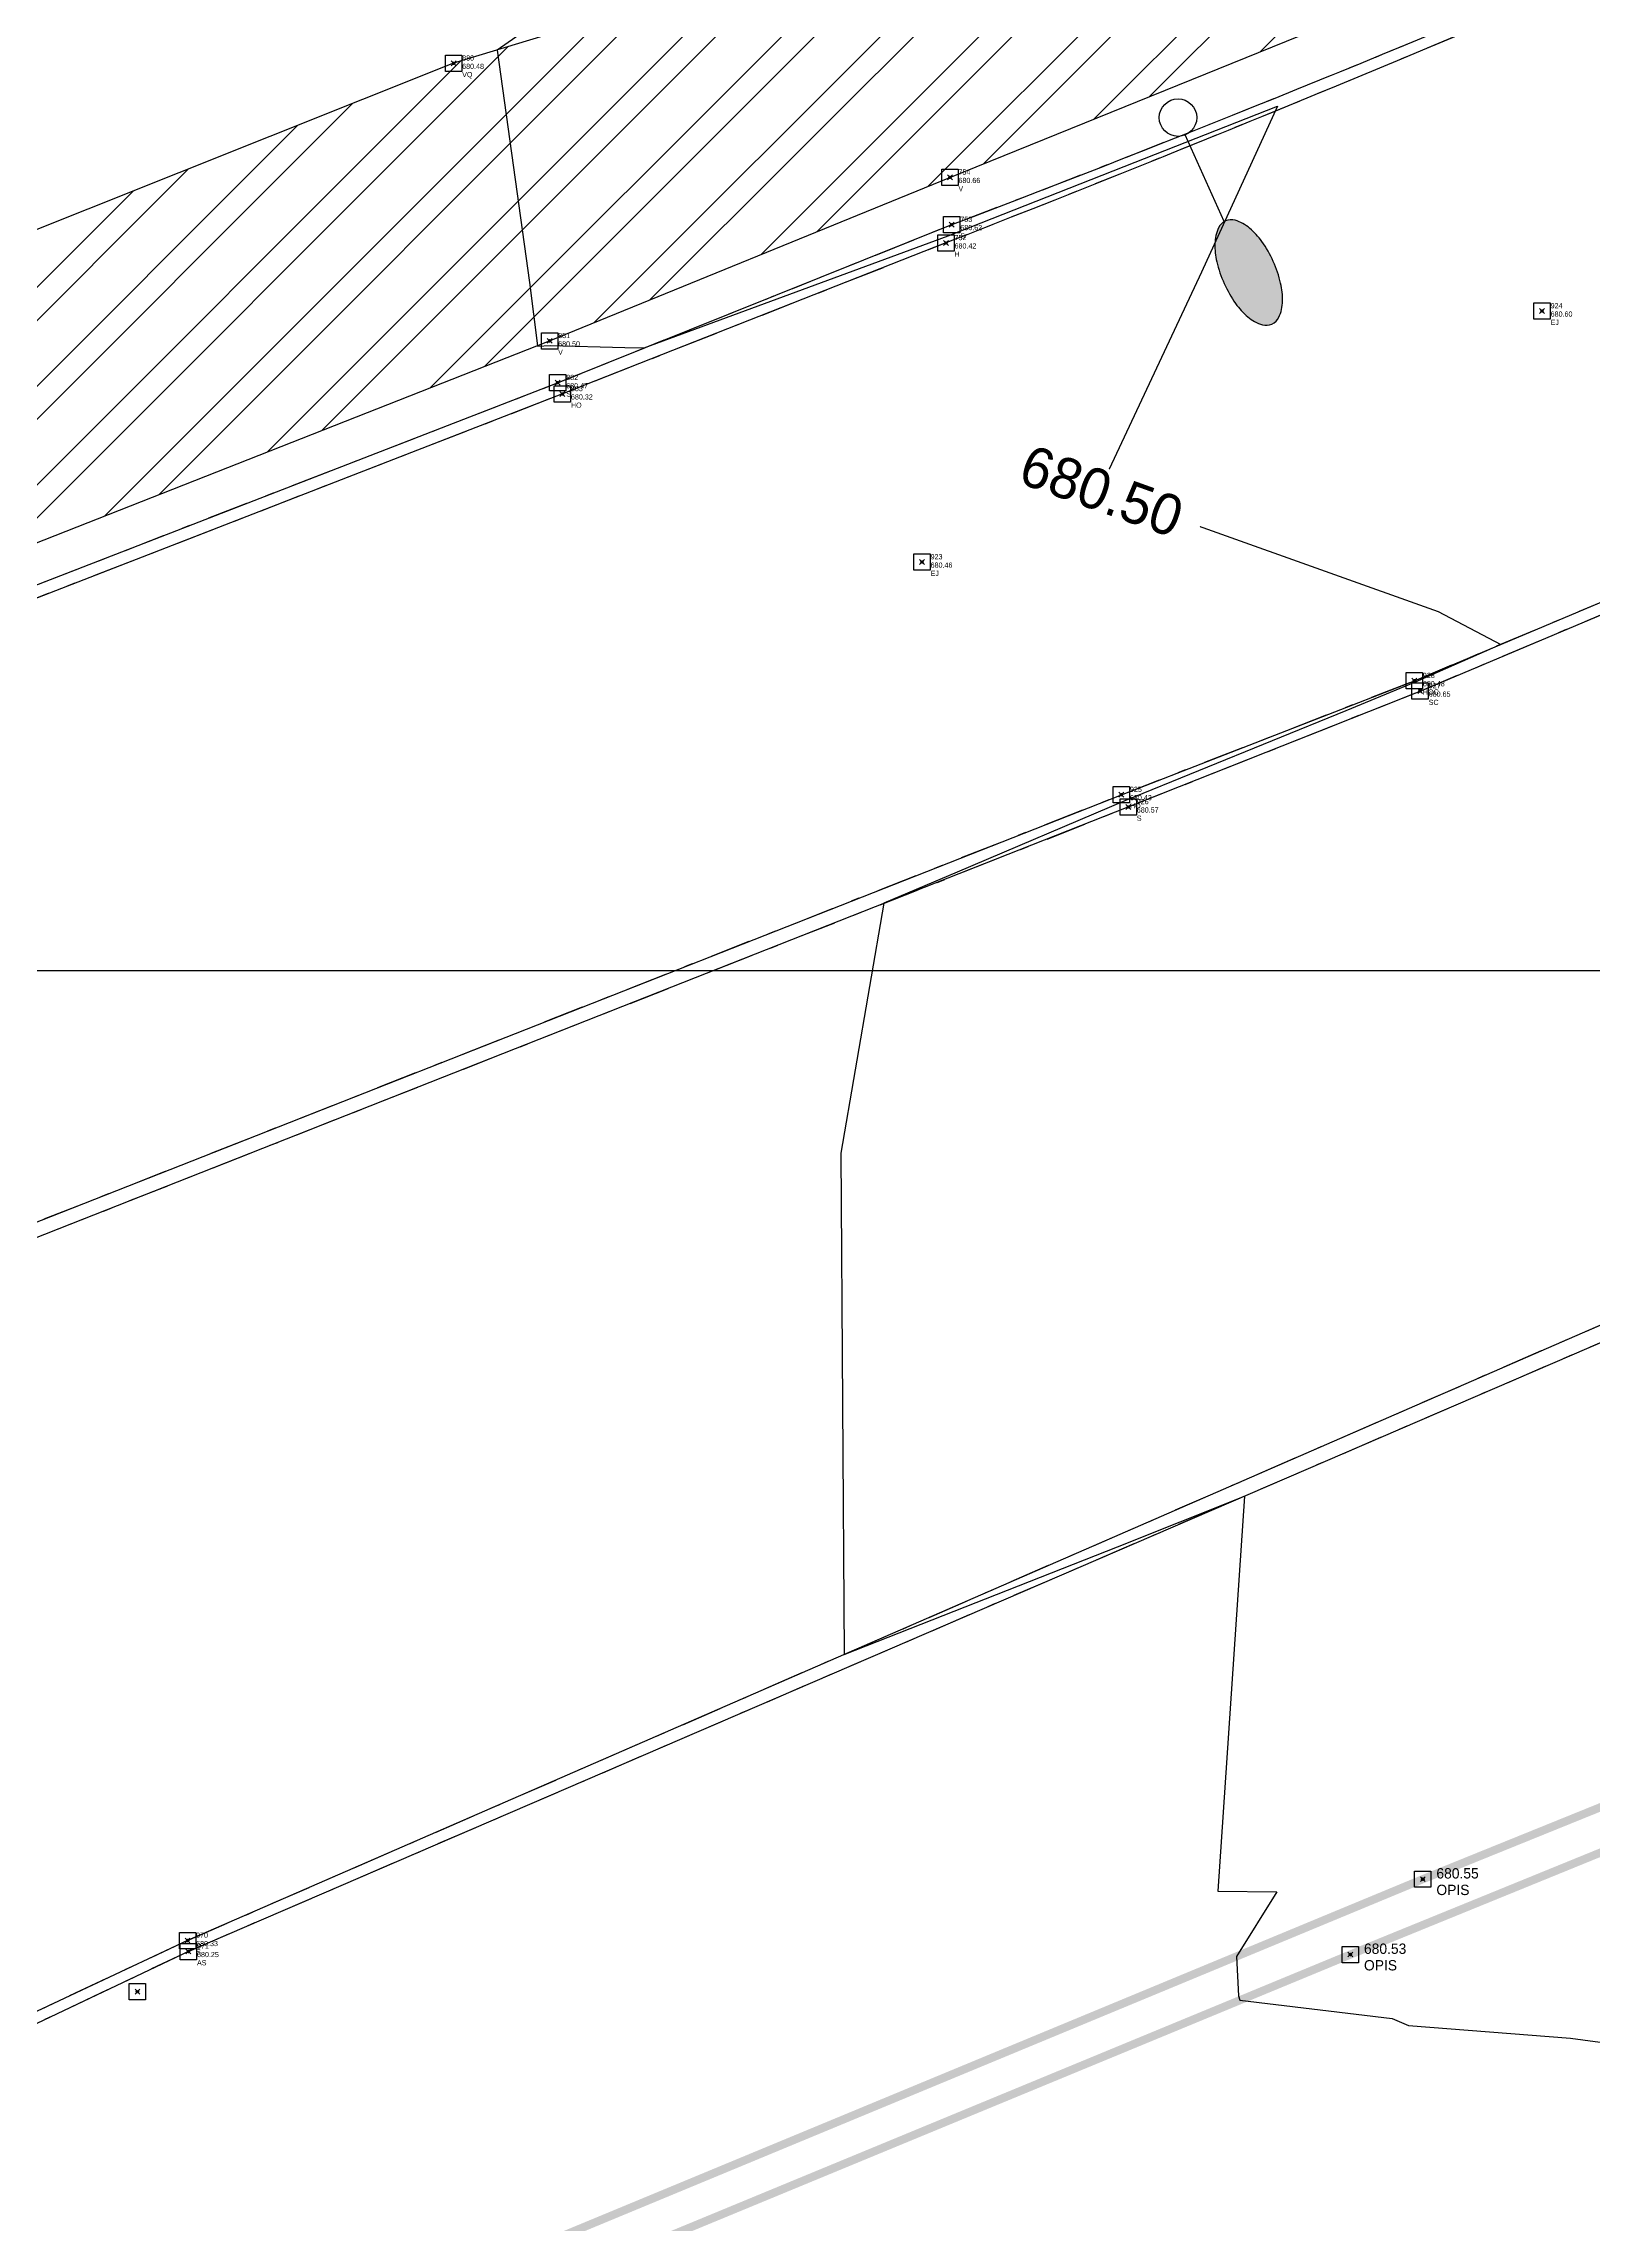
# Model space of a CAD drawing. Extents: x 350769 to 354978, y 6304672 to 6307963.
# Drawn here: x 352720.2 to 352739.22, y 6305484.61 to 6305511.37 of the extents above; entities that cross this region are included whole.
import ezdxf

# ---------------------------------------------------------------- set-up
doc = ezdxf.new("R2010")
doc.units = 0
doc.header["$PDMODE"] = 35
doc.header["$PDSIZE"] = 0.03
for name, pattern in [('4.0 - LO RECABARREN - DESNIVEL NUEVO$0$HIDDEN', [0.375, 0.25, -0.125]), ('CONTINUOS', [0]), ('DASHED', [19.05, 12.7, -6.35]), ('JPG_DASHDOT', [1, 0.5, -0.25, 0, -0.25])]:
    doc.linetypes.add(name, pattern=pattern)
doc.layers.get('0').update_dxf_attribs({"linetype": 'CONTINUOUS'})
doc.layers.add('0_ASD_TOPOGRAFIA_ELEMENTOS', color=7, linetype='CONTINUOS', lineweight=5, true_color=0xbdbdbd)
for name, color, linetype in [('1-coordenadas', 8, 'CONTINUOUS'), ('1-LINEA DE EDIFICACION', 2, 'CONTINUOUS'), ('1-PAVIMENTO', 161, 'CONTINUOUS'), ('1-PAVIMENTO PINTURA', 7, 'DASHED'), ('1-SOLERA', 212, 'CONTINUOUS'), ('1-VEREDA', 251, 'CONTINUOUS'), ('2-ACHURADO JARDINERA', 252, 'CONTINUOUS'), ('2-ACHURADO VEREDA', 252, 'CONTINUOUS'), ('C-TINN', 5, 'CONTINUOUS'), ('C-TOPO - BORDE - 3', 7, 'CONTINUOUS'), ('C-TOPO-MINR', 8, 'CONTINUOUS'), ('TOP-URB-SOLERAS', 2, 'JPG_DASHDOT'), ('V-NODE - 2013', 4, 'CONTINUOUS'), ('V-NODE DIC 2005', 4, 'CONTINUOUS'), ('V-NODE-TEXT 2013', 2, 'CONTINUOUS'), ('V-NODE-TEXT DIC 2005', 2, 'CONTINUOUS'), ('Z-LUM', 253, 'CONTINUOUS')]:
    doc.layers.add(name, color=color, linetype=linetype)

# ---------------------------------------------------------------- blocks, each defined once
blk = doc.blocks.new('COORDENADAS')
at = {"layer": '1-coordenadas'}
blk.add_line((20, -700.625), (1420, -700.625), dxfattribs=at)
blk = doc.blocks.new('LUM')
blk.add_hatch(color=256).paths.add_polyline_path([(0.32, 2.09, 0.048714), (0.293, 2.371, 0.062489), (0.224, 2.581, 0.102974), (0.101, 2.743, 0.180941), (-0.01, 2.784, 0.180941), (-0.121, 2.743, 0.102974), (-0.244, 2.581, 0.062489), (-0.313, 2.371, 0.048714), (-0.341, 2.09, 0.048714), (-0.313, 1.808, 0.062489), (-0.244, 1.599, 0.102974), (-0.121, 1.437, 0.180941), (-0.01, 1.395, 0.180941), (0.101, 1.437, 0.102974), (0.224, 1.599, 0.062489), (0.293, 1.808, 0.048714)])
at = {"layer": 'Z-LUM'}
blk.add_lwpolyline([(-0.341, 2.09, 0.048714), (-0.313, 1.808, 0.062489), (-0.244, 1.599, 0.102974), (-0.121, 1.437, 0.180941), (-0.01, 1.395, 0.180941), (0.101, 1.437, 0.102974), (0.224, 1.599, 0.062489), (0.293, 1.808, 0.048714), (0.32, 2.09, 0.048714), (0.293, 2.371, 0.062489), (0.224, 2.581, 0.102974), (0.101, 2.743, 0.180941), (-0.01, 2.784, 0.180941), (-0.121, 2.743, 0.102974), (-0.244, 2.581, 0.062489), (-0.313, 2.371, 0.048714)], format="xyb", close=True, dxfattribs=at)
blk.add_lwpolyline([(0.006, 1.395), (0.006, 0.23)], dxfattribs=at)
blk.add_circle((0, 0), 0.23, dxfattribs=at)
blk = doc.blocks.new('*U181', base_point=(352731.324, 6305509.731))
at = {"layer": 'V-NODE - 2013', "lineweight": -2}
blk.add_point((352731.324, 6305509.731), dxfattribs=at)
at = {"layer": 'V-NODE-TEXT 2013', "linetype": 'ByBlock', "char_height": 0.0635}
for s, insert, attachment_point in [('754', (352731.429, 6305509.764), 7), ('680.66', (352731.429, 6305509.726), 1), ('V', (352731.429, 6305509.625), 1)]:
    blk.add_mtext(s, dxfattribs=dict(at, insert=insert, attachment_point=attachment_point))
blk = doc.blocks.new('*U242', base_point=(352731.347, 6305509.152))
at = {"layer": 'V-NODE - 2013', "lineweight": -2}
blk.add_point((352731.347, 6305509.152), dxfattribs=at)
at = {"layer": 'V-NODE-TEXT 2013', "linetype": 'ByBlock', "char_height": 0.0635}
for s, insert, attachment_point in [('753', (352731.452, 6305509.185), 7), ('S', (352731.452, 6305509.046), 1), ('680.62', (352731.452, 6305509.147), 1)]:
    blk.add_mtext(s, dxfattribs=dict(at, insert=insert, attachment_point=attachment_point))
blk = doc.blocks.new('*U388', base_point=(352731.276, 6305508.927))
at = {"layer": 'V-NODE - 2013', "lineweight": -2}
blk.add_point((352731.276, 6305508.927), dxfattribs=at)
at = {"layer": 'V-NODE-TEXT 2013', "linetype": 'ByBlock', "char_height": 0.0635}
for s, insert, attachment_point in [('752', (352731.381, 6305508.96), 7), ('680.42', (352731.381, 6305508.922), 1), ('H', (352731.381, 6305508.821), 1)]:
    blk.add_mtext(s, dxfattribs=dict(at, insert=insert, attachment_point=attachment_point))
blk = doc.blocks.new('*U459', base_point=(352725.232, 6305511.131))
at = {"layer": 'V-NODE - 2013', "lineweight": -2}
blk.add_point((352725.232, 6305511.131), dxfattribs=at)
at = {"layer": 'V-NODE-TEXT 2013', "linetype": 'ByBlock', "char_height": 0.0635}
for s, insert, attachment_point in [('880', (352725.337, 6305511.164), 7), ('680.48', (352725.337, 6305511.126), 1), ('VQ', (352725.337, 6305511.025), 1)]:
    blk.add_mtext(s, dxfattribs=dict(at, insert=insert, attachment_point=attachment_point))
blk = doc.blocks.new('*U460', base_point=(352726.41, 6305507.725))
at = {"layer": 'V-NODE - 2013', "lineweight": -2}
blk.add_point((352726.41, 6305507.725), dxfattribs=at)
at = {"layer": 'V-NODE-TEXT 2013', "linetype": 'ByBlock', "char_height": 0.0635}
for s, insert, attachment_point in [('881', (352726.515, 6305507.758), 7), ('V', (352726.515, 6305507.619), 1), ('680.50', (352726.515, 6305507.72), 1)]:
    blk.add_mtext(s, dxfattribs=dict(at, insert=insert, attachment_point=attachment_point))
blk = doc.blocks.new('*U490', base_point=(352737.096, 6305503.427))
at = {"layer": 'V-NODE - 2013', "lineweight": -2}
blk.add_point((352737.096, 6305503.427), dxfattribs=at)
at = {"layer": 'V-NODE-TEXT 2013', "linetype": 'ByBlock', "char_height": 0.0635}
for s, insert, attachment_point in [('SC', (352737.201, 6305503.321), 1), ('927', (352737.201, 6305503.46), 7), ('680.65', (352737.201, 6305503.422), 1)]:
    blk.add_mtext(s, dxfattribs=dict(at, insert=insert, attachment_point=attachment_point))
blk = doc.blocks.new('*U500', base_point=(352726.509, 6305507.211))
at = {"layer": 'V-NODE - 2013', "lineweight": -2}
blk.add_point((352726.509, 6305507.211), dxfattribs=at)
at = {"layer": 'V-NODE-TEXT 2013', "linetype": 'ByBlock', "char_height": 0.0635}
for s, insert, attachment_point in [('882', (352726.614, 6305507.244), 7), ('S', (352726.614, 6305507.105), 1), ('680.47', (352726.614, 6305507.206), 1)]:
    blk.add_mtext(s, dxfattribs=dict(at, insert=insert, attachment_point=attachment_point))
blk = doc.blocks.new('*U509', base_point=(352733.513, 6305502.005))
at = {"layer": 'V-NODE - 2013', "lineweight": -2}
blk.add_point((352733.513, 6305502.005), dxfattribs=at)
at = {"layer": 'V-NODE-TEXT 2013', "linetype": 'ByBlock', "char_height": 0.0635}
for s, insert, attachment_point in [('926', (352733.618, 6305502.038), 7), ('680.57', (352733.618, 6305502), 1), ('S', (352733.618, 6305501.899), 1)]:
    blk.add_mtext(s, dxfattribs=dict(at, insert=insert, attachment_point=attachment_point))
blk = doc.blocks.new('*U514', base_point=(352721.966, 6305488.094))
at = {"layer": 'V-NODE - 2013', "lineweight": -2}
blk.add_point((352721.966, 6305488.094), dxfattribs=at)
at = {"layer": 'V-NODE-TEXT 2013', "linetype": 'ByBlock', "char_height": 0.0635}
for s, insert, attachment_point in [('970', (352722.071, 6305488.127), 7), ('680.33', (352722.071, 6305488.089), 1), ('S', (352722.071, 6305487.988), 1)]:
    blk.add_mtext(s, dxfattribs=dict(at, insert=insert, attachment_point=attachment_point))
blk = doc.blocks.new('*U529', base_point=(352737.025, 6305503.554))
at = {"layer": 'V-NODE - 2013', "lineweight": -2}
blk.add_point((352737.025, 6305503.554), dxfattribs=at)
at = {"layer": 'V-NODE-TEXT 2013', "linetype": 'ByBlock', "char_height": 0.0635}
for s, insert, attachment_point in [('928', (352737.13, 6305503.587), 7), ('680.48', (352737.13, 6305503.549), 1), ('HOC', (352737.13, 6305503.448), 1)]:
    blk.add_mtext(s, dxfattribs=dict(at, insert=insert, attachment_point=attachment_point))
blk = doc.blocks.new('*U537', base_point=(352726.567, 6305507.074))
at = {"layer": 'V-NODE - 2013', "lineweight": -2}
blk.add_point((352726.567, 6305507.074), dxfattribs=at)
at = {"layer": 'V-NODE-TEXT 2013', "linetype": 'ByBlock', "char_height": 0.0635}
for s, insert, attachment_point in [('883', (352726.672, 6305507.107), 7), ('680.32', (352726.672, 6305507.069), 1), ('HO', (352726.672, 6305506.968), 1)]:
    blk.add_mtext(s, dxfattribs=dict(at, insert=insert, attachment_point=attachment_point))
blk = doc.blocks.new('*U547', base_point=(352733.429, 6305502.156))
at = {"layer": 'V-NODE - 2013', "lineweight": -2}
blk.add_point((352733.429, 6305502.156), dxfattribs=at)
at = {"layer": 'V-NODE-TEXT 2013', "linetype": 'ByBlock', "char_height": 0.0635}
for s, insert, attachment_point in [('925', (352733.534, 6305502.189), 7), ('680.43', (352733.534, 6305502.151), 1), ('HO', (352733.534, 6305502.05), 1)]:
    blk.add_mtext(s, dxfattribs=dict(at, insert=insert, attachment_point=attachment_point))
blk = doc.blocks.new('*U560', base_point=(352730.982, 6305505.01))
at = {"layer": 'V-NODE - 2013', "lineweight": -2}
blk.add_point((352730.982, 6305505.01), dxfattribs=at)
at = {"layer": 'V-NODE-TEXT 2013', "linetype": 'ByBlock', "char_height": 0.0635}
for s, insert, attachment_point in [('923', (352731.087, 6305505.043), 7), ('680.46', (352731.087, 6305505.005), 1), ('EJ', (352731.087, 6305504.904), 1)]:
    blk.add_mtext(s, dxfattribs=dict(at, insert=insert, attachment_point=attachment_point))
blk = doc.blocks.new('*U561', base_point=(352738.593, 6305508.091))
at = {"layer": 'V-NODE - 2013', "lineweight": -2}
blk.add_point((352738.593, 6305508.091), dxfattribs=at)
at = {"layer": 'V-NODE-TEXT 2013', "linetype": 'ByBlock', "char_height": 0.0635}
for s, insert, attachment_point in [('924', (352738.698, 6305508.124), 7), ('680.60', (352738.698, 6305508.086), 1), ('EJ', (352738.698, 6305507.985), 1)]:
    blk.add_mtext(s, dxfattribs=dict(at, insert=insert, attachment_point=attachment_point))
blk = doc.blocks.new('*U575', base_point=(352721.977, 6305487.959))
at = {"layer": 'V-NODE - 2013', "lineweight": -2}
blk.add_point((352721.977, 6305487.959), dxfattribs=at)
at = {"layer": 'V-NODE-TEXT 2013', "linetype": 'ByBlock', "char_height": 0.0635}
for s, insert, attachment_point in [('971', (352722.082, 6305487.992), 7), ('AS', (352722.082, 6305487.853), 1), ('680.25', (352722.082, 6305487.954), 1)]:
    blk.add_mtext(s, dxfattribs=dict(at, insert=insert, attachment_point=attachment_point))
blk = doc.blocks.new('*U1327')
at = {"color": 0, "linetype": 'ByBlock', "lineweight": -2, "transparency": 16777216}
blk.add_point((0, 0), dxfattribs=at)
blk = doc.blocks.new('*U3354', base_point=(352737.192, 6305488.788))
at = {"layer": 'V-NODE-TEXT DIC 2005', "linetype": 'ByBlock', "char_height": 0.127}
for s, insert, attachment_point in [('680.55', (352737.359, 6305488.859), 4), ('OPIS', (352737.359, 6305488.72), 1)]:
    blk.add_mtext(s, dxfattribs=dict(at, insert=insert, attachment_point=attachment_point))
blk = doc.blocks.new('*U3355', base_point=(352737.192, 6305488.788))
at = {"layer": 'V-NODE-TEXT DIC 2005', "color": 2, "lineweight": -2}
blk.add_blockref('*U3354', (352737.192, 6305488.788), dxfattribs=at)
blk = doc.blocks.new('*U3338', base_point=(352736.303, 6305487.863))
at = {"layer": 'V-NODE-TEXT DIC 2005', "linetype": 'ByBlock', "char_height": 0.127}
for s, insert, attachment_point in [('680.53', (352736.47, 6305487.934), 4), ('OPIS', (352736.47, 6305487.795), 1)]:
    blk.add_mtext(s, dxfattribs=dict(at, insert=insert, attachment_point=attachment_point))
blk = doc.blocks.new('*U3339', base_point=(352736.303, 6305487.863))
at = {"layer": 'V-NODE-TEXT DIC 2005', "color": 2, "lineweight": -2}
blk.add_blockref('*U3338', (352736.303, 6305487.863), dxfattribs=at)
blk = doc.blocks.new('*U4420', base_point=(352731.324, 6305509.731))
at = {"layer": 'V-NODE - 2013', "lineweight": -2}
blk.add_point((352731.324, 6305509.731), dxfattribs=at)
at = {"layer": 'V-NODE-TEXT 2013', "linetype": 'ByBlock', "char_height": 0.0635}
for s, insert, attachment_point in [('754', (352731.429, 6305509.764), 7), ('680.66', (352731.429, 6305509.726), 1), ('V', (352731.429, 6305509.625), 1)]:
    blk.add_mtext(s, dxfattribs=dict(at, insert=insert, attachment_point=attachment_point))
blk = doc.blocks.new('*U4488', base_point=(352731.347, 6305509.152))
at = {"layer": 'V-NODE - 2013', "lineweight": -2}
blk.add_point((352731.347, 6305509.152), dxfattribs=at)
at = {"layer": 'V-NODE-TEXT 2013', "linetype": 'ByBlock', "char_height": 0.0635}
for s, insert, attachment_point in [('753', (352731.452, 6305509.185), 7), ('S', (352731.452, 6305509.046), 1), ('680.62', (352731.452, 6305509.147), 1)]:
    blk.add_mtext(s, dxfattribs=dict(at, insert=insert, attachment_point=attachment_point))
blk = doc.blocks.new('*U4637', base_point=(352731.276, 6305508.927))
at = {"layer": 'V-NODE - 2013', "lineweight": -2}
blk.add_point((352731.276, 6305508.927), dxfattribs=at)
at = {"layer": 'V-NODE-TEXT 2013', "linetype": 'ByBlock', "char_height": 0.0635}
for s, insert, attachment_point in [('752', (352731.381, 6305508.96), 7), ('680.42', (352731.381, 6305508.922), 1), ('H', (352731.381, 6305508.821), 1)]:
    blk.add_mtext(s, dxfattribs=dict(at, insert=insert, attachment_point=attachment_point))
blk = doc.blocks.new('*U4717', base_point=(352725.232, 6305511.131))
at = {"layer": 'V-NODE - 2013', "lineweight": -2}
blk.add_point((352725.232, 6305511.131), dxfattribs=at)
at = {"layer": 'V-NODE-TEXT 2013', "linetype": 'ByBlock', "char_height": 0.0635}
for s, insert, attachment_point in [('880', (352725.337, 6305511.164), 7), ('680.48', (352725.337, 6305511.126), 1), ('VQ', (352725.337, 6305511.025), 1)]:
    blk.add_mtext(s, dxfattribs=dict(at, insert=insert, attachment_point=attachment_point))
blk = doc.blocks.new('*U4718', base_point=(352726.41, 6305507.725))
at = {"layer": 'V-NODE - 2013', "lineweight": -2}
blk.add_point((352726.41, 6305507.725), dxfattribs=at)
at = {"layer": 'V-NODE-TEXT 2013', "linetype": 'ByBlock', "char_height": 0.0635}
for s, insert, attachment_point in [('881', (352726.515, 6305507.758), 7), ('V', (352726.515, 6305507.619), 1), ('680.50', (352726.515, 6305507.72), 1)]:
    blk.add_mtext(s, dxfattribs=dict(at, insert=insert, attachment_point=attachment_point))
blk = doc.blocks.new('*U4748', base_point=(352737.096, 6305503.427))
at = {"layer": 'V-NODE - 2013', "lineweight": -2}
blk.add_point((352737.096, 6305503.427), dxfattribs=at)
at = {"layer": 'V-NODE-TEXT 2013', "linetype": 'ByBlock', "char_height": 0.0635}
for s, insert, attachment_point in [('SC', (352737.201, 6305503.321), 1), ('927', (352737.201, 6305503.46), 7), ('680.65', (352737.201, 6305503.422), 1)]:
    blk.add_mtext(s, dxfattribs=dict(at, insert=insert, attachment_point=attachment_point))
blk = doc.blocks.new('*U4758', base_point=(352726.509, 6305507.211))
at = {"layer": 'V-NODE - 2013', "lineweight": -2}
blk.add_point((352726.509, 6305507.211), dxfattribs=at)
at = {"layer": 'V-NODE-TEXT 2013', "linetype": 'ByBlock', "char_height": 0.0635}
for s, insert, attachment_point in [('882', (352726.614, 6305507.244), 7), ('S', (352726.614, 6305507.105), 1), ('680.47', (352726.614, 6305507.206), 1)]:
    blk.add_mtext(s, dxfattribs=dict(at, insert=insert, attachment_point=attachment_point))
blk = doc.blocks.new('*U4767', base_point=(352733.513, 6305502.005))
at = {"layer": 'V-NODE - 2013', "lineweight": -2}
blk.add_point((352733.513, 6305502.005), dxfattribs=at)
at = {"layer": 'V-NODE-TEXT 2013', "linetype": 'ByBlock', "char_height": 0.0635}
for s, insert, attachment_point in [('926', (352733.618, 6305502.038), 7), ('680.57', (352733.618, 6305502), 1), ('S', (352733.618, 6305501.899), 1)]:
    blk.add_mtext(s, dxfattribs=dict(at, insert=insert, attachment_point=attachment_point))
blk = doc.blocks.new('*U4772', base_point=(352721.966, 6305488.094))
at = {"layer": 'V-NODE - 2013', "lineweight": -2}
blk.add_point((352721.966, 6305488.094), dxfattribs=at)
at = {"layer": 'V-NODE-TEXT 2013', "linetype": 'ByBlock', "char_height": 0.0635}
for s, insert, attachment_point in [('970', (352722.071, 6305488.127), 7), ('680.33', (352722.071, 6305488.089), 1), ('S', (352722.071, 6305487.988), 1)]:
    blk.add_mtext(s, dxfattribs=dict(at, insert=insert, attachment_point=attachment_point))
blk = doc.blocks.new('*U4787', base_point=(352737.025, 6305503.554))
at = {"layer": 'V-NODE - 2013', "lineweight": -2}
blk.add_point((352737.025, 6305503.554), dxfattribs=at)
at = {"layer": 'V-NODE-TEXT 2013', "linetype": 'ByBlock', "char_height": 0.0635}
for s, insert, attachment_point in [('928', (352737.13, 6305503.587), 7), ('680.48', (352737.13, 6305503.549), 1), ('HOC', (352737.13, 6305503.448), 1)]:
    blk.add_mtext(s, dxfattribs=dict(at, insert=insert, attachment_point=attachment_point))
blk = doc.blocks.new('*U4795', base_point=(352726.567, 6305507.074))
at = {"layer": 'V-NODE - 2013', "lineweight": -2}
blk.add_point((352726.567, 6305507.074), dxfattribs=at)
at = {"layer": 'V-NODE-TEXT 2013', "linetype": 'ByBlock', "char_height": 0.0635}
for s, insert, attachment_point in [('883', (352726.672, 6305507.107), 7), ('680.32', (352726.672, 6305507.069), 1), ('HO', (352726.672, 6305506.968), 1)]:
    blk.add_mtext(s, dxfattribs=dict(at, insert=insert, attachment_point=attachment_point))
blk = doc.blocks.new('*U4805', base_point=(352733.429, 6305502.156))
at = {"layer": 'V-NODE - 2013', "lineweight": -2}
blk.add_point((352733.429, 6305502.156), dxfattribs=at)
at = {"layer": 'V-NODE-TEXT 2013', "linetype": 'ByBlock', "char_height": 0.0635}
for s, insert, attachment_point in [('925', (352733.534, 6305502.189), 7), ('680.43', (352733.534, 6305502.151), 1), ('HO', (352733.534, 6305502.05), 1)]:
    blk.add_mtext(s, dxfattribs=dict(at, insert=insert, attachment_point=attachment_point))
blk = doc.blocks.new('*U4818', base_point=(352730.982, 6305505.01))
at = {"layer": 'V-NODE - 2013', "lineweight": -2}
blk.add_point((352730.982, 6305505.01), dxfattribs=at)
at = {"layer": 'V-NODE-TEXT 2013', "linetype": 'ByBlock', "char_height": 0.0635}
for s, insert, attachment_point in [('923', (352731.087, 6305505.043), 7), ('680.46', (352731.087, 6305505.005), 1), ('EJ', (352731.087, 6305504.904), 1)]:
    blk.add_mtext(s, dxfattribs=dict(at, insert=insert, attachment_point=attachment_point))
blk = doc.blocks.new('*U4819', base_point=(352738.593, 6305508.091))
at = {"layer": 'V-NODE - 2013', "lineweight": -2}
blk.add_point((352738.593, 6305508.091), dxfattribs=at)
at = {"layer": 'V-NODE-TEXT 2013', "linetype": 'ByBlock', "char_height": 0.0635}
for s, insert, attachment_point in [('924', (352738.698, 6305508.124), 7), ('680.60', (352738.698, 6305508.086), 1), ('EJ', (352738.698, 6305507.985), 1)]:
    blk.add_mtext(s, dxfattribs=dict(at, insert=insert, attachment_point=attachment_point))
blk = doc.blocks.new('*U4833', base_point=(352721.977, 6305487.959))
at = {"layer": 'V-NODE - 2013', "lineweight": -2}
blk.add_point((352721.977, 6305487.959), dxfattribs=at)
at = {"layer": 'V-NODE-TEXT 2013', "linetype": 'ByBlock', "char_height": 0.0635}
for s, insert, attachment_point in [('971', (352722.082, 6305487.992), 7), ('AS', (352722.082, 6305487.853), 1), ('680.25', (352722.082, 6305487.954), 1)]:
    blk.add_mtext(s, dxfattribs=dict(at, insert=insert, attachment_point=attachment_point))
blk = doc.blocks.new('TOPOGRAFIA')
at = {"layer": '1-LINEA DE EDIFICACION', "true_color": 0xbdbdbd}
h = blk.add_hatch(dxfattribs=at)
h.set_pattern_fill('ANSI31', color=9, scale=0.5)
h.set_pattern_definition([(45, (38000, -3000), (-1.12253201513, 1.12253201513), [])])
h.paths.add_polyline_path([(390729.928, 6302527.466), (390731.18, 6302530.418), (390732.103, 6302532.8), (390733.481, 6302536.843), (390734.336, 6302539.708), (390721.512, 6302547.801), (390706.978, 6302544.048), (390698.223, 6302541.424), (390695.338, 6302540.499), (390687.797, 6302537.93), (390665.304, 6302528.744), (390637.663, 6302511.802, 0.006267), (390633.66, 6302508.665, 0.018639), (390628.451, 6302504.306, 0.0083), (390623.24, 6302499.537, 0.150201), (390620.644, 6302495.91, 0.113046), (390620.422, 6302493.65, 0.139735), (390621.83, 6302490.308, 0.216425), (390626.155, 6302488.148, 0.107166), (390629.248, 6302488.7, -0.011808), (390646.277, 6302498.327, -0.029047), (390684.739, 6302516.164, -0.00829), (390694.531, 6302519.845, -0.093857), (390702.995, 6302520.829), (390714.362, 6302517.291), (390715.631, 6302516.997, 0.217916), (390724.509, 6302519.241, 0.095657), (390727.936, 6302523.282), (390728.932, 6302525.356)])
at = {"layer": '1-coordenadas', "color": 9, "linetype": '4.0 - LO RECABARREN - DESNIVEL NUEVO$0$HIDDEN', "lineweight": 0, "ltscale": 50, "true_color": 0xbdbdbd}
blk.add_line((390200, 6302500), (390900, 6302500), dxfattribs=at)
at = {"layer": '1-PAVIMENTO', "color": 9, "true_color": 0xbdbdbd}
for p, q in [((390737.025, 6302503.554), (390743.523, 6302506.29)), ((390733.429, 6302502.156), (390737.025, 6302503.554)), ((390718.161, 6302496.143), (390733.429, 6302502.156)), ((390739.641, 6302495.573), (390721.977, 6302487.959)), ((390721.977, 6302487.959), (390718.293, 6302486.213))]:
    blk.add_line(p, q, dxfattribs=at)
at = {"layer": '1-PAVIMENTO', "color": 9, "true_color": 0xbdbdbd, "flags": 128}
blk.add_lwpolyline([(390778.751, 6302530.032, -0.004368), (390768.267, 6302525.571, 0.017812), (390748.137, 6302516.18, -0.016795), (390731.276, 6302508.927), (390726.567, 6302507.074), (390714.466, 6302502.374), (390703.285, 6302497.911), (390690.552, 6302492.881), (390678.164, 6302488.008), (390664.311, 6302482.545), (390652.539, 6302477.903), (390642.641, 6302473.994), (390634.116, 6302470.602), (390625.019, 6302467.041), (390618.951, 6302464.69)], format="xyb", dxfattribs=at)
at = {"layer": '1-PAVIMENTO PINTURA', "color": 9, "true_color": 0xbdbdbd, "const_width": 0.1, "flags": 128}
blk.add_lwpolyline([(390772.906, 6302502.736), (390761.172, 6302497.993), (390750.478, 6302493.726), (390736.24, 6302487.922), (390724.482, 6302483.063), (390714.893, 6302478.216), (390701.926, 6302471.803), (390692.291, 6302467.785, -1.017343), (390691.481, 6302470.17), (390701.523, 6302474.242), (390714.26, 6302479.433), (390724.327, 6302483.54), (390737.129, 6302488.847), (390750.383, 6302494.213), (390761.081, 6302498.469), (390772.782, 6302503.082, -1.130732)], format="xyb", close=True, dxfattribs=at)
at = {"layer": '1-SOLERA', "color": 9, "true_color": 0xbdbdbd}
for p, q in [((390737.096, 6302503.427), (390743.621, 6302506.181)), ((390733.513, 6302502.005), (390737.096, 6302503.427)), ((390718.189, 6302495.964), (390733.513, 6302502.005)), ((390739.592, 6302495.769), (390721.966, 6302488.094)), ((390721.966, 6302488.094), (390718.266, 6302486.357))]:
    blk.add_line(p, q, dxfattribs=at)
at = {"layer": '1-SOLERA', "color": 9, "true_color": 0xbdbdbd, "flags": 128}
blk.add_lwpolyline([(390618.854, 6302464.849), (390625.021, 6302467.203), (390634.071, 6302470.766), (390642.562, 6302474.132), (390652.485, 6302478.053), (390662.476, 6302481.993), (390676.698, 6302487.613), (390690.563, 6302493.092), (390703.274, 6302498.078), (390714.385, 6302502.511), (390726.509, 6302507.211), (390731.347, 6302509.152, 0.022188), (390748.051, 6302516.349, -0.013992), (390768.25, 6302525.771, -0.000879), (390778.682, 6302530.165, -0.008748)], format="xyb", dxfattribs=at)
at = {"layer": '1-VEREDA', "color": 9, "true_color": 0xbdbdbd, "flags": 128}
for points in [[(390779.051, 6302534.166), (390777.12, 6302533.349), (390776.949, 6302533.635), (390767.175, 6302529.661), (390757.695, 6302525.376), (390748.002, 6302520.893), (390737.888, 6302516.144), (390730.032, 6302512.591), (390725.232, 6302511.131), (390711.741, 6302505.751), (390701.822, 6302501.812), (390688.808, 6302496.674), (390675.378, 6302491.326)], [(390676.565, 6302488.051), (390690.331, 6302493.466), (390703.095, 6302498.55), (390713.345, 6302502.582), (390726.41, 6302507.725), (390731.324, 6302509.731), (390740.236, 6302513.341), (390747.826, 6302516.788), (390758.93, 6302522.123), (390768.406, 6302526.356), (390778.513, 6302530.641), (390778.682, 6302530.165)]]:
    blk.add_lwpolyline(points, dxfattribs=at)
at = {"layer": 'C-TINN', "color": 9, "linetype": 'Continuous', "lineweight": -3, "true_color": 0xbdbdbd}
for points, elevation in [([(390725.132, 6302511.031), (390725.132, 6302511.231), (390725.332, 6302511.231), (390725.332, 6302511.031), (390725.132, 6302511.031)], 680.485), ([(390731.224, 6302509.631), (390731.224, 6302509.831), (390731.424, 6302509.831), (390731.424, 6302509.631), (390731.224, 6302509.631)], 680.66), ([(390731.247, 6302509.052), (390731.247, 6302509.252), (390731.447, 6302509.252), (390731.447, 6302509.052), (390731.247, 6302509.052)], 680.617), ([(390731.176, 6302508.827), (390731.176, 6302509.027), (390731.376, 6302509.027), (390731.376, 6302508.827), (390731.176, 6302508.827)], 680.425), ([(390738.493, 6302507.991), (390738.493, 6302508.191), (390738.693, 6302508.191), (390738.693, 6302507.991), (390738.493, 6302507.991)], 680.6), ([(390726.31, 6302507.625), (390726.31, 6302507.825), (390726.51, 6302507.825), (390726.51, 6302507.625), (390726.31, 6302507.625)], 680.504), ([(390726.409, 6302507.111), (390726.409, 6302507.311), (390726.609, 6302507.311), (390726.609, 6302507.111), (390726.409, 6302507.111)], 680.467), ([(390726.467, 6302506.974), (390726.467, 6302507.174), (390726.667, 6302507.174), (390726.667, 6302506.974), (390726.467, 6302506.974)], 680.324), ([(390730.882, 6302504.91), (390730.882, 6302505.11), (390731.082, 6302505.11), (390731.082, 6302504.91), (390730.882, 6302504.91)], 680.46), ([(390736.925, 6302503.454), (390736.925, 6302503.654), (390737.125, 6302503.654), (390737.125, 6302503.454), (390736.925, 6302503.454)], 680.477), ([(390736.996, 6302503.327), (390736.996, 6302503.527), (390737.196, 6302503.527), (390737.196, 6302503.327), (390736.996, 6302503.327)], 680.652), ([(390733.329, 6302502.056), (390733.329, 6302502.256), (390733.529, 6302502.256), (390733.529, 6302502.056), (390733.329, 6302502.056)], 680.427), ([(390733.413, 6302501.905), (390733.413, 6302502.105), (390733.613, 6302502.105), (390733.613, 6302501.905), (390733.413, 6302501.905)], 680.573), ([(390737.029, 6302488.747), (390737.029, 6302488.947), (390737.229, 6302488.947), (390737.229, 6302488.747), (390737.029, 6302488.747)], 680.55), ([(390721.866, 6302487.994), (390721.866, 6302488.194), (390722.066, 6302488.194), (390722.066, 6302487.994), (390721.866, 6302487.994)], 680.334), ([(390721.877, 6302487.859), (390721.877, 6302488.059), (390722.077, 6302488.059), (390722.077, 6302487.859), (390721.877, 6302487.859)], 680.249), ([(390736.14, 6302487.822), (390736.14, 6302488.022), (390736.34, 6302488.022), (390736.34, 6302487.822), (390736.14, 6302487.822)], 680.53), ([(390721.251, 6302487.366), (390721.251, 6302487.566), (390721.451, 6302487.566), (390721.451, 6302487.366), (390721.251, 6302487.366)], 680.11)]:
    blk.add_lwpolyline(points, dxfattribs=dict(at, elevation=elevation))
for p in [(390725.232, 6302511.131, 680.485), (390731.324, 6302509.731, 680.66), (390731.347, 6302509.152, 680.617), (390731.276, 6302508.927, 680.425), (390738.593, 6302508.091, 680.6), (390726.41, 6302507.725, 680.504), (390726.509, 6302507.211, 680.467), (390726.567, 6302507.074, 680.324), (390730.982, 6302505.01, 680.46), (390737.025, 6302503.554, 680.477), (390737.096, 6302503.427, 680.652), (390733.429, 6302502.156, 680.427), (390733.513, 6302502.005, 680.573), (390737.129, 6302488.847, 680.55), (390721.966, 6302488.094, 680.334), (390721.977, 6302487.959, 680.249), (390736.24, 6302487.922, 680.53), (390721.351, 6302487.466, 680.11)]:
    blk.add_point(p, dxfattribs=at)
at = {"layer": 'C-TOPO - BORDE - 3', "color": 9, "true_color": 0xbdbdbd, "elevation": 679.37, "flags": 128}
blk.add_lwpolyline([(390771.631, 6302574.23), (390772.485, 6302568.265), (390774.129, 6302556.217), (390775.876, 6302543.685), (390775.866, 6302541.561), (390775.254, 6302539.614), (390773.933, 6302538.027), (390772.121, 6302537.026), (390761.679, 6302533.001), (390749.581, 6302528.273), (390748.002, 6302520.893), (390737.888, 6302516.144), (390730.032, 6302512.591), (390725.232, 6302511.131), (390711.741, 6302505.751), (390701.822, 6302501.812), (390688.808, 6302496.674), (390675.378, 6302491.326)], dxfattribs=at)
at = {"layer": 'C-TOPO-MINR', "color": 9, "linetype": 'Continuous', "lineweight": -3, "true_color": 0xbdbdbd, "elevation": 680.5}
blk.add_lwpolyline([(390745.776, 6302525.221), (390725.765, 6302511.293), (390726.162, 6302508.442), (390726.261, 6302507.666), (390726.263, 6302507.661), (390726.421, 6302507.669), (390727.332, 6302507.642), (390727.573, 6302507.638), (390731.304, 6302509.015), (390733.463, 6302509.864), (390735.345, 6302510.607), (390734.412, 6302508.569), (390733.157, 6302505.89), (390737.318, 6302504.402), (390738.085, 6302504), (390737.034, 6302503.537), (390736.184, 6302503.183), (390733.471, 6302502.081), (390731.414, 6302501.204), (390730.514, 6302500.823), (390729.986, 6302497.756), (390730.026, 6302491.604), (390733.383, 6302492.925), (390734.941, 6302493.547), (390734.612, 6302488.7), (390735.336, 6302488.69), (390734.843, 6302487.899), (390734.865, 6302487.416), (390734.883, 6302487.361), (390736.751, 6302487.136), (390736.953, 6302487.053), (390738.943, 6302486.895), (390747.71, 6302485.712)], dxfattribs=at)
at = {"color": 9, "true_color": 0xbdbdbd}
for name, p in [('*U4717', (390725.232, 6302511.131)), ('*U4420', (390731.324, 6302509.731)), ('*U4488', (390731.347, 6302509.152)), ('*U4637', (390731.276, 6302508.927)), ('*U4819', (390738.593, 6302508.091)), ('*U4718', (390726.41, 6302507.725)), ('*U4758', (390726.509, 6302507.211)), ('*U4795', (390726.567, 6302507.074)), ('*U4818', (390730.982, 6302505.01)), ('*U4787', (390737.025, 6302503.554)), ('*U4748', (390737.096, 6302503.427)), ('*U4805', (390733.429, 6302502.156)), ('*U4767', (390733.513, 6302502.005)), ('*U4772', (390721.966, 6302488.094)), ('*U4833', (390721.977, 6302487.959))]:
    blk.add_blockref(name, p, dxfattribs=at)
at = {"layer": 'V-NODE DIC 2005', "color": 9, "lineweight": -2, "true_color": 0xbdbdbd, "rotation": 359.9963883938062}
for p in [(390737.129, 6302488.847), (390736.24, 6302487.922)]:
    blk.add_blockref('*U1327', p, dxfattribs=at)
at = {"layer": 'V-NODE-TEXT DIC 2005', "color": 9, "lineweight": -2, "true_color": 0xbdbdbd, "rotation": 359.9963883938062}
for name, p in [('*U3355', (390737.129, 6302488.847)), ('*U3339', (390736.24, 6302487.922))]:
    blk.add_blockref(name, p, dxfattribs=at)
at = {"layer": 'Z-LUM', "color": 9, "true_color": 0xbdbdbd, "rotation": 204.2676162957819}
blk.add_blockref('LUM', (390734.124, 6302510.465), dxfattribs=at)
at = {"layer": 'C-TOPO-MINR', "color": 9, "linetype": 'Continuous', "lineweight": -3, "true_color": 0xbdbdbd, "insert": (390733.186, 6302505.88, 680.5), "char_height": 0.5, "width": 2.50095, "attachment_point": 5, "rotation": 340.3266, "bg_fill": 3, "box_fill_scale": 1.0635, "bg_fill_color": 256, "bg_fill_true_color": 13158600, "bg_fill_transparency": 0}
blk.add_mtext('680.50', dxfattribs=at)

msp = doc.modelspace()

# ---------------------------------------------------------------- hatches: boundary and pattern name
at = {"layer": '1-LINEA DE EDIFICACION'}
h = msp.add_hatch(dxfattribs=at)
h.set_pattern_fill('ANSI31', color=256, scale=0.5)
h.paths.add_polyline_path([(352729.928, 6305527.466), (352731.18, 6305530.418), (352732.103, 6305532.8), (352733.481, 6305536.843), (352734.336, 6305539.708), (352721.512, 6305547.801), (352706.978, 6305544.048), (352698.223, 6305541.424), (352695.338, 6305540.499), (352687.797, 6305537.93), (352665.304, 6305528.744), (352637.663, 6305511.802, 0.006267), (352633.66, 6305508.665, 0.018639), (352628.451, 6305504.306, 0.0083), (352623.24, 6305499.537, 0.150201), (352620.644, 6305495.91, 0.113046), (352620.422, 6305493.65, 0.139735), (352621.83, 6305490.308, 0.216425), (352626.155, 6305488.148, 0.107166), (352629.248, 6305488.7, -0.011808), (352646.277, 6305498.327, -0.029047), (352684.739, 6305516.164, -0.00829), (352694.531, 6305519.845, -0.093857), (352702.995, 6305520.829), (352714.362, 6305517.291), (352715.631, 6305516.997, 0.217916), (352724.509, 6305519.241, 0.095657), (352727.936, 6305523.282), (352728.932, 6305525.356)])
at = {"layer": '2-ACHURADO JARDINERA'}
h = msp.add_hatch(dxfattribs=at)
h.set_pattern_fill('CROSS', color=256, scale=0.25)
h.paths.add_polyline_path([(352807.58, 6305421.813), (352857.313, 6305432.478), (352902.068, 6305442.569), (352944.352, 6305451.754), (352994.7, 6305463.164), (353046.903, 6305475.514), (353092.39, 6305485.729), (353145.758, 6305497.876), (353144.258, 6305503.395), (353100.244, 6305493.41), (353059.279, 6305483.986), (353001.811, 6305470.928), (352950.675, 6305459.264), (352912.85, 6305450.546), (352850.724, 6305436.562), (352806.099, 6305426.903), (352769.806, 6305419.924), (352732.226, 6305412.88), (352692.279, 6305405.033), (352665.568, 6305399.969), (352618.739, 6305391.031, 0.354627), (352616.291, 6305386.209), (352665.262, 6305394.306), (352713.933, 6305403.621), (352757.54, 6305411.682)])
h = msp.add_hatch(dxfattribs=at)
h.set_pattern_fill('CROSS', color=256, scale=0.25)
edge = h.paths.add_edge_path()
edge.add_line((353143.074, 6305480.003), (353148.882, 6305481.723))
edge.add_line((353148.882, 6305481.723), (353146.47, 6305493.302))
edge.add_line((353146.47, 6305493.302), (353093.152, 6305481.277))
edge.add_line((353093.152, 6305481.277), (353048.229, 6305470.72))
edge.add_line((353048.229, 6305470.72), (352995.652, 6305458.757))
edge.add_line((352995.652, 6305458.757), (352945.972, 6305447.39))
edge.add_line((352945.972, 6305447.39), (352902.832, 6305437.649))
edge.add_line((352902.832, 6305437.649), (352858.107, 6305427.58))
edge.add_line((352858.107, 6305427.58), (352808.548, 6305416.922))
edge.add_line((352808.548, 6305416.922), (352758.228, 6305407.22))
edge.add_line((352758.228, 6305407.22), (352715.498, 6305399.08))
edge.add_line((352715.498, 6305399.08), (352666.18, 6305389.17))
edge.add_line((352666.18, 6305389.17), (352630.985, 6305382.073))
edge.add_arc((352633.263, 6305369.826), 12.457, 100.5388, 166.1407)
edge.add_arc((352624.225, 6305372.056), 3.148, 166.1407, 234.2062)
edge.add_arc((352627.06, 6305380.902), 12.321, 247.6974, 283.8785)
edge.add_line((352630.015, 6305368.941), (352668.694, 6305376.743))
edge.add_line((352668.694, 6305376.743), (352717.109, 6305386.55))
edge.add_line((352717.109, 6305386.55), (352759.295, 6305395.212))
edge.add_line((352759.295, 6305395.212), (352809.818, 6305405.374))
edge.add_line((352809.818, 6305405.374), (352905.734, 6305424.801))
edge.add_line((352905.734, 6305424.801), (352948.975, 6305433.696))
edge.add_line((352948.975, 6305433.696), (352998.108, 6305443.775))
edge.add_line((352998.108, 6305443.775), (353052.822, 6305454.779))
edge.add_line((353052.822, 6305454.779), (353064.913, 6305457.319))
edge.add_line((353064.913, 6305457.319), (353066.254, 6305457.586))
edge.add_line((353066.254, 6305457.586), (353114.574, 6305471.872))
edge.add_line((353114.574, 6305471.872), (353143.074, 6305480.003))
at = {"layer": '2-ACHURADO VEREDA'}
h = msp.add_hatch(dxfattribs=at)
h.set_pattern_fill('ANSI32', color=256, scale=0.09)
h.paths.add_polyline_path([(352778.513, 6305530.641), (352778.682, 6305530.165, 0.30076), (352781.877, 6305535.88), (352781.417, 6305539.545), (352780.967, 6305539.483), (352779.696, 6305548.344), (352778.207, 6305548.171), (352779.429, 6305539.404), (352778.4, 6305538.745), (352779.051, 6305534.166), (352777.12, 6305533.349), (352776.949, 6305533.635), (352767.175, 6305529.661), (352757.695, 6305525.376), (352748.002, 6305520.893), (352737.888, 6305516.144), (352730.032, 6305512.591), (352725.232, 6305511.131), (352711.741, 6305505.751), (352701.822, 6305501.812), (352688.808, 6305496.674), (352675.378, 6305491.326), (352662.77, 6305486.309), (352650.76, 6305481.531), (352641.08, 6305477.675), (352632.611, 6305474.335), (352623.668, 6305470.801), (352617.537, 6305468.424), (352605.764, 6305463.41), (352608.355, 6305461.211), (352618.346, 6305465.146), (352624.871, 6305467.668), (352633.825, 6305471.211), (352642.415, 6305474.593), (352652.307, 6305478.512), (352664.168, 6305483.169), (352676.565, 6305488.051), (352690.331, 6305493.466), (352703.095, 6305498.55), (352713.345, 6305502.582), (352726.41, 6305507.725), (352731.324, 6305509.731), (352740.236, 6305513.341), (352747.826, 6305516.788), (352758.93, 6305522.123), (352768.406, 6305526.356)])

# ---------------------------------------------------------------- linework, layer by layer
at = {"layer": '1-PAVIMENTO PINTURA', "const_width": 0.1, "flags": 128}
msp.add_lwpolyline([(352772.906, 6305502.736), (352761.172, 6305497.993), (352750.478, 6305493.726), (352736.24, 6305487.922), (352724.482, 6305483.063), (352714.893, 6305478.216), (352701.926, 6305471.803), (352692.291, 6305467.785, -1.017343), (352691.481, 6305470.17), (352701.523, 6305474.242), (352714.26, 6305479.433), (352724.327, 6305483.54), (352737.129, 6305488.847), (352750.383, 6305494.213), (352761.081, 6305498.469), (352772.782, 6305503.082, -1.130732)], format="xyb", close=True, dxfattribs=at)
at = {"layer": '1-VEREDA', "flags": 128}
for points in [[(352779.051, 6305534.166), (352777.12, 6305533.349), (352776.949, 6305533.635), (352767.175, 6305529.661), (352757.695, 6305525.376), (352748.002, 6305520.893), (352737.888, 6305516.144), (352730.032, 6305512.591), (352725.232, 6305511.131), (352711.741, 6305505.751), (352701.822, 6305501.812), (352688.808, 6305496.674), (352675.378, 6305491.326)], [(352676.565, 6305488.051), (352690.331, 6305493.466), (352703.095, 6305498.55), (352713.345, 6305502.582), (352726.41, 6305507.725), (352731.324, 6305509.731), (352740.236, 6305513.341), (352747.826, 6305516.788), (352758.93, 6305522.123), (352768.406, 6305526.356), (352778.513, 6305530.641), (352778.682, 6305530.165)]]:
    msp.add_lwpolyline(points, dxfattribs=at)
at = {"layer": 'C-TOPO - BORDE - 3', "elevation": 679.37, "flags": 128}
msp.add_lwpolyline([(352771.631, 6305574.23), (352772.485, 6305568.265), (352774.129, 6305556.217), (352775.876, 6305543.685), (352775.866, 6305541.561), (352775.254, 6305539.614), (352773.933, 6305538.027), (352772.121, 6305537.026), (352761.679, 6305533.001), (352749.581, 6305528.273), (352748.002, 6305520.893), (352737.888, 6305516.144), (352730.032, 6305512.591), (352725.232, 6305511.131), (352711.741, 6305505.751), (352701.822, 6305501.812), (352688.808, 6305496.674), (352675.378, 6305491.326)], dxfattribs=at)
at = {"layer": 'TOP-URB-SOLERAS'}
for p, q in [((352737.025, 6305503.554), (352743.523, 6305506.29)), ((352737.096, 6305503.427), (352743.621, 6305506.181)), ((352733.429, 6305502.156), (352737.025, 6305503.554)), ((352733.513, 6305502.005), (352737.096, 6305503.427)), ((352718.161, 6305496.143), (352733.429, 6305502.156)), ((352718.189, 6305495.964), (352733.513, 6305502.005)), ((352739.592, 6305495.769), (352721.966, 6305488.094)), ((352739.641, 6305495.573), (352721.977, 6305487.959)), ((352721.966, 6305488.094), (352718.266, 6305486.357)), ((352721.977, 6305487.959), (352718.293, 6305486.213))]:
    msp.add_line(p, q, dxfattribs=at)
at = {"layer": 'TOP-URB-SOLERAS', "flags": 128}
for points in [[(352618.854, 6305464.849), (352625.021, 6305467.203), (352634.071, 6305470.766), (352642.562, 6305474.132), (352652.485, 6305478.053), (352662.476, 6305481.993), (352676.698, 6305487.613), (352690.563, 6305493.092), (352703.274, 6305498.078), (352714.385, 6305502.511), (352726.509, 6305507.211), (352731.347, 6305509.152, 0.022188), (352748.051, 6305516.349, -0.013992), (352768.25, 6305525.771, -0.000879), (352778.682, 6305530.165, -0.008748)], [(352778.751, 6305530.032, -0.004368), (352768.267, 6305525.571, 0.017812), (352748.137, 6305516.18, -0.016795), (352731.276, 6305508.927), (352726.567, 6305507.074), (352714.466, 6305502.374), (352703.285, 6305497.911), (352690.552, 6305492.881), (352678.164, 6305488.008), (352664.311, 6305482.545), (352652.539, 6305477.903), (352642.641, 6305473.994), (352634.116, 6305470.602), (352625.019, 6305467.041), (352618.951, 6305464.69)]]:
    msp.add_lwpolyline(points, format="xyb", dxfattribs=at)

# ---------------------------------------------------------------- block references
at = {"color": 252, "linetype": 'DASHED'}
msp.add_blockref('COORDENADAS', (352180, 6306200.625), dxfattribs=at)
for name, p in [('*U459', (352725.232, 6305511.131)), ('*U181', (352731.324, 6305509.731)), ('*U242', (352731.347, 6305509.152)), ('*U388', (352731.276, 6305508.927)), ('*U561', (352738.593, 6305508.091)), ('*U460', (352726.41, 6305507.725)), ('*U500', (352726.509, 6305507.211)), ('*U537', (352726.567, 6305507.074)), ('*U560', (352730.982, 6305505.01)), ('*U529', (352737.025, 6305503.554)), ('*U490', (352737.096, 6305503.427)), ('*U547', (352733.429, 6305502.156)), ('*U509', (352733.513, 6305502.005)), ('*U514', (352721.966, 6305488.094)), ('*U575', (352721.977, 6305487.959))]:
    msp.add_blockref(name, p)
at = {"layer": 'Z-LUM', "rotation": 204.2676162957819}
msp.add_blockref('LUM', (352734.124, 6305510.465), dxfattribs=at)

# ---------------------------------------------------------------- next in the draw order: block references
at = {"layer": '0_ASD_TOPOGRAFIA_ELEMENTOS', "color": 30, "true_color": 0xf26507}
msp.add_blockref('TOPOGRAFIA', (-38000, 3000), dxfattribs=at)

doc.saveas('drawing.dxf')
